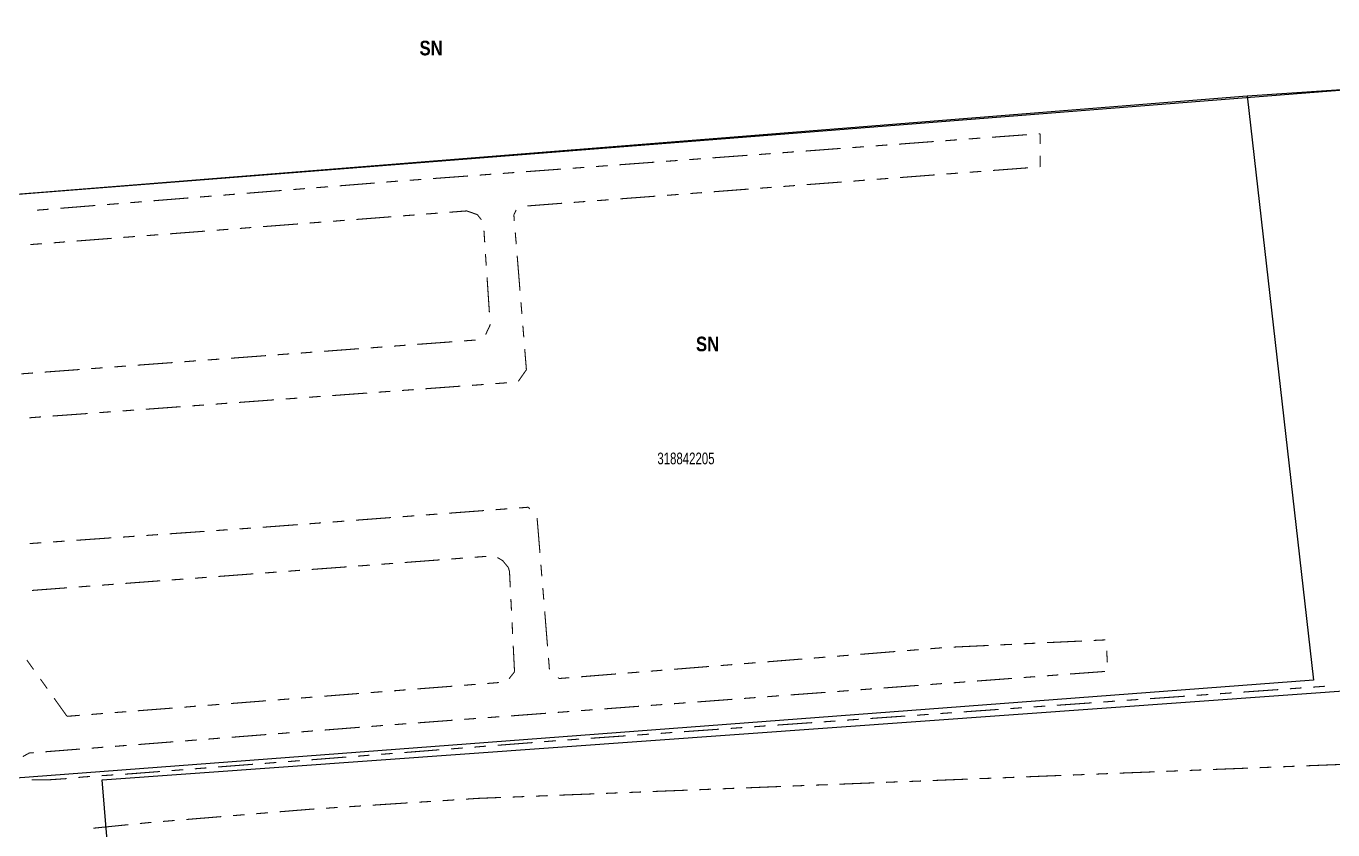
# Model space of a CAD drawing. Extents: x 204834 to 208707, y 4853033 to 4855981.
# Drawn here: x 205162.7 to 205386.4, y 4854525.2 to 4854662.8 of the extents above; entities that cross this region are included whole.
import ezdxf
from ezdxf.enums import TextEntityAlignment as Align

# ---------------------------------------------------------------- set-up
doc = ezdxf.new("R2010")
doc.units = 0
doc.header["$LTSCALE"] = 1.5
doc.header["$MEASUREMENT"] = 0
doc.linetypes.add('PHANTOMX2', pattern=[5, 2.5, -0.5, 0.5, -0.5, 0.5, -0.5])
for name, color, linetype in [('CD-MALHA-LOTES', 40, 'CONTINUOUS'), ('CD_TXT_QUADRA', 7, 'CONTINUOUS'), ('RU-QUADRAS', 6, 'CONTINUOUS'), ('SV-RUA-NAO-PAV-S-GUIA-C-GUIA', 7, 'PHANTOMX2'), ('Th_NmrPort', 7, 'CONTINUOUS')]:
    doc.layers.add(name, color=color, linetype=linetype)
doc.styles.add('ARIAL', font='ARIAL.TTF')
doc.styles.get("Standard").update_dxf_attribs({"font": 'swisscbo.ttf'})

msp = doc.modelspace()

# ---------------------------------------------------------------- linework, layer by layer
at = {"layer": 'CD-MALHA-LOTES', "linetype": 'Continuous', "flags": 128}
for points in [[(205371.77, 4854650.87), (205400.61, 4854652.83)], [(205094.55, 4854628.75), (205371.77, 4854650.87)], [(205371.77, 4854650.87), (205383.1, 4854550.83)], [(205383.1, 4854550.83), (205160.18, 4854534)], [(205175.67, 4854533.79), (205408.99, 4854550.53)], [(205226.02, 4854441.91), (205177.7, 4854509.57), (205175.67, 4854533.79)]]:
    msp.add_lwpolyline(points, dxfattribs=at)
at = {"layer": 'RU-QUADRAS', "linetype": 'Continuous'}
msp.add_lwpolyline([(205346.53, 4854246.15), (205280.22, 4854363.61, 0.007344), (205177.7, 4854509.57), (205175.67, 4854533.79), (205408.99, 4854550.53), (205400.61, 4854652.83), (205094.55, 4854628.75), (205081.29, 4854649.58), (205069.84, 4854648.26), (205059.8, 4854662.58), (205322.79, 4854693.02), (205386.4, 4854699.58), (205386.47, 4854696.6), (205391.55, 4854697.28), (205391.22, 4854776.14), (205796.08, 4854803.23), (206032.08, 4854817.08)], format="xyb", dxfattribs=at)
msp.add_lwpolyline([(205094.55, 4854628.75), (205371.77, 4854650.87), (205383.1, 4854550.83), (205160.18, 4854534), (205094.55, 4854628.75)], close=True, dxfattribs=at)
at = {"layer": 'SV-RUA-NAO-PAV-S-GUIA-C-GUIA', "const_width": 0.18}
for points in [[(205328.07, 4854643.79), (205334.06, 4854644.23)], [(205336.05, 4854644.38), (205336.29, 4854644.4)], [(205336.29, 4854644.4), (205336.29, 4854642.64)], [(205296.16, 4854641.43), (205302.14, 4854641.88)], [(205304.14, 4854642.02), (205306.13, 4854642.17)], [(205308.13, 4854642.32), (205310.12, 4854642.47)], [(205312.12, 4854642.61), (205318.1, 4854643.06)], [(205320.09, 4854643.2), (205322.09, 4854643.35)], [(205324.08, 4854643.5), (205326.08, 4854643.65)], [(205264.25, 4854639.08), (205270.23, 4854639.52)], [(205272.22, 4854639.67), (205274.22, 4854639.81)], [(205276.21, 4854639.96), (205278.21, 4854640.11)], [(205280.2, 4854640.26), (205286.19, 4854640.7)], [(205288.18, 4854640.84), (205290.18, 4854640.99)], [(205292.17, 4854641.14), (205294.16, 4854641.29)], [(205336.3, 4854640.64), (205336.3, 4854639.64)], [(205336.3, 4854639.64), (205336.3, 4854638.72)], [(205232.33, 4854636.72), (205238.32, 4854637.16)], [(205240.31, 4854637.31), (205242.31, 4854637.46)], [(205244.3, 4854637.6), (205246.29, 4854637.75)], [(205248.29, 4854637.9), (205254.27, 4854638.34)], [(205256.27, 4854638.49), (205258.26, 4854638.63)], [(205260.26, 4854638.78), (205262.25, 4854638.93)], [(205318.27, 4854637.35), (205312.29, 4854636.89)], [(205322.26, 4854637.65), (205320.27, 4854637.5)], [(205326.25, 4854637.95), (205324.26, 4854637.8)], [(205334.23, 4854638.56), (205328.24, 4854638.11)], [(205336.3, 4854638.72), (205336.22, 4854638.71)], [(205208.41, 4854634.84), (205210.4, 4854635)], [(205212.39, 4854635.16), (205214.39, 4854635.32)], [(205216.38, 4854635.48), (205222.36, 4854635.96)], [(205224.35, 4854636.12), (205225.05, 4854636.18)], [(205225.05, 4854636.18), (205226.35, 4854636.28)], [(205228.34, 4854636.42), (205230.34, 4854636.57)], [(205286.37, 4854634.92), (205280.38, 4854634.46)], [(205290.35, 4854635.22), (205288.36, 4854635.07)], [(205294.34, 4854635.52), (205292.35, 4854635.37)], [(205302.32, 4854636.13), (205296.34, 4854635.68)], [(205306.31, 4854636.44), (205304.31, 4854636.28)], [(205310.3, 4854636.74), (205308.3, 4854636.59)], [(205180.5, 4854632.59), (205182.49, 4854632.75)], [(205184.48, 4854632.92), (205190.46, 4854633.4)], [(205192.46, 4854633.56), (205194.45, 4854633.72)], [(205196.45, 4854633.88), (205198.44, 4854634.04)], [(205200.43, 4854634.2), (205206.41, 4854634.68)], [(205258.45, 4854632.79), (205256.45, 4854632.64)], [(205262.43, 4854633.09), (205260.44, 4854632.94)], [(205270.41, 4854633.7), (205264.43, 4854633.25)], [(205274.4, 4854634), (205272.41, 4854633.85)], [(205278.39, 4854634.31), (205276.39, 4854634.16)], [(205164.55, 4854631.31), (205166.54, 4854631.47)], [(205168.54, 4854631.63), (205174.52, 4854632.11)], [(205176.51, 4854632.27), (205178.5, 4854632.43)], [(205227.19, 4854630.34), (205229.18, 4854630.49)], [(205231.18, 4854630.65), (205233.17, 4854630.8)], [(205235.16, 4854630.95), (205237.16, 4854631.11)], [(205237.16, 4854631.11), (205238.11, 4854631.18)], [(205238.11, 4854631.18), (205239.1, 4854630.84)], [(205239.1, 4854630.84), (205239.94, 4854630.54)], [(205239.94, 4854630.54), (205240.63, 4854629.67)], [(205246.59, 4854631.36), (205246.19, 4854630.5)], [(205246.19, 4854630.5), (205246.27, 4854629.48)], [(205246.61, 4854631.37), (205246.59, 4854631.36)], [(205254.46, 4854632.49), (205248.48, 4854632.03)], [(205195.28, 4854627.88), (205197.28, 4854628.03)], [(205199.27, 4854628.18), (205201.26, 4854628.34)], [(205203.26, 4854628.49), (205209.24, 4854628.95)], [(205211.23, 4854629.11), (205213.23, 4854629.26)], [(205215.22, 4854629.41), (205217.22, 4854629.57)], [(205219.21, 4854629.72), (205225.19, 4854630.18)], [(205167.37, 4854625.72), (205169.36, 4854625.88)], [(205171.35, 4854626.03), (205177.34, 4854626.49)], [(205179.33, 4854626.65), (205181.32, 4854626.8)], [(205183.32, 4854626.95), (205185.31, 4854627.11)], [(205187.31, 4854627.26), (205193.29, 4854627.72)], [(205241.07, 4854627.78), (205241.2, 4854625.79)], [(205246.43, 4854627.49), (205246.6, 4854625.49)], [(205163.38, 4854625.42), (205165.37, 4854625.57)], [(205241.33, 4854623.79), (205241.46, 4854621.79)], [(205246.76, 4854623.5), (205247.24, 4854617.52)], [(205241.6, 4854619.8), (205242, 4854613.81)], [(205247.4, 4854615.53), (205247.57, 4854613.53)], [(205241.77, 4854610.9), (205241.35, 4854610)], [(205242.14, 4854611.68), (205241.77, 4854610.9)], [(205242.13, 4854611.82), (205242.14, 4854611.68)], [(205247.73, 4854611.54), (205247.89, 4854609.55)], [(205223.67, 4854607.89), (205221.68, 4854607.74)], [(205227.66, 4854608.19), (205225.67, 4854608.04)], [(205235.64, 4854608.78), (205229.66, 4854608.34)], [(205239.63, 4854609.08), (205237.63, 4854608.93)], [(205241.35, 4854610), (205241.34, 4854610)], [(205195.75, 4854605.81), (205193.75, 4854605.67)], [(205203.73, 4854606.41), (205197.74, 4854605.96)], [(205207.72, 4854606.71), (205205.72, 4854606.56)], [(205211.7, 4854607), (205209.71, 4854606.85)], [(205219.68, 4854607.6), (205213.7, 4854607.15)], [(205248.05, 4854607.55), (205248.29, 4854604.56)], [(205163.84, 4854603.44), (205161.84, 4854603.29)], [(205171.82, 4854604.03), (205165.83, 4854603.59)], [(205175.8, 4854604.33), (205173.81, 4854604.18)], [(205179.79, 4854604.63), (205177.8, 4854604.48)], [(205187.77, 4854605.22), (205181.79, 4854604.78)], [(205191.76, 4854605.52), (205189.77, 4854605.37)], [(205248.34, 4854604), (205246.94, 4854602)], [(205248.29, 4854604.56), (205248.34, 4854604)], [(205237.02, 4854601.18), (205231.04, 4854600.74)], [(205241.01, 4854601.47), (205239.02, 4854601.32)], [(205245, 4854601.76), (205243.01, 4854601.62)], [(205209.1, 4854599.13), (205207.1, 4854598.99)], [(205213.09, 4854599.43), (205211.09, 4854599.28)], [(205221.07, 4854600.01), (205215.08, 4854599.57)], [(205225.06, 4854600.3), (205223.06, 4854600.16)], [(205229.04, 4854600.59), (205227.05, 4854600.45)], [(205177.18, 4854596.8), (205175.19, 4854596.65)], [(205181.17, 4854597.09), (205179.18, 4854596.94)], [(205189.15, 4854597.67), (205183.17, 4854597.23)], [(205193.14, 4854597.96), (205191.15, 4854597.82)], [(205197.13, 4854598.26), (205195.14, 4854598.11)], [(205205.11, 4854598.84), (205199.12, 4854598.4)], [(205165.22, 4854595.92), (205163.22, 4854595.77)], [(205173.19, 4854596.5), (205167.21, 4854596.07)], [(205227.13, 4854578.84), (205229.13, 4854578.99)], [(205231.12, 4854579.14), (205233.11, 4854579.29)], [(205235.11, 4854579.44), (205241.09, 4854579.89)], [(205243.09, 4854580.04), (205245.08, 4854580.19)], [(205247.07, 4854580.34), (205248.07, 4854580.41)], [(205248.07, 4854580.41), (205248.67, 4854580.46)], [(205248.67, 4854580.46), (205248.93, 4854580.15)], [(205195.22, 4854576.47), (205197.21, 4854576.61)], [(205199.21, 4854576.75), (205201.2, 4854576.89)], [(205203.2, 4854577.03), (205209.18, 4854577.48)], [(205211.18, 4854577.63), (205213.17, 4854577.78)], [(205215.17, 4854577.93), (205217.16, 4854578.08)], [(205219.15, 4854578.24), (205225.14, 4854578.69)], [(205250.17, 4854578.6), (205250.66, 4854572.62)], [(205163.3, 4854574.24), (205165.29, 4854574.38)], [(205167.29, 4854574.52), (205169.28, 4854574.66)], [(205171.28, 4854574.8), (205177.26, 4854575.22)], [(205179.26, 4854575.35), (205181.25, 4854575.49)], [(205183.25, 4854575.63), (205185.24, 4854575.77)], [(205187.24, 4854575.91), (205193.22, 4854576.33)], [(205211.55, 4854569.81), (205217.54, 4854570.25)], [(205219.53, 4854570.4), (205221.53, 4854570.55)], [(205223.52, 4854570.7), (205225.52, 4854570.85)], [(205227.51, 4854571), (205233.49, 4854571.45)], [(205235.49, 4854571.6), (205237.48, 4854571.75)], [(205239.48, 4854571.9), (205241.47, 4854572.05)], [(205243.38, 4854571.85), (205244.24, 4854571.34)], [(205244.24, 4854571.34), (205244.27, 4854571.32)], [(205244.27, 4854571.32), (205244.89, 4854570.57)], [(205244.89, 4854570.57), (205245.27, 4854570.11)], [(205245.27, 4854570.11), (205245.37, 4854569.72)], [(205250.82, 4854570.63), (205250.98, 4854568.63)], [(205179.64, 4854567.42), (205185.63, 4854567.87)], [(205187.62, 4854568.02), (205189.62, 4854568.16)], [(205191.61, 4854568.31), (205193.6, 4854568.46)], [(205195.6, 4854568.61), (205201.58, 4854569.06)], [(205203.58, 4854569.21), (205205.57, 4854569.36)], [(205207.57, 4854569.51), (205209.56, 4854569.66)], [(205245.37, 4854569.72), (205245.44, 4854569.48)], [(205245.44, 4854569.48), (205245.58, 4854566.74)], [(205163.69, 4854566.22), (205169.67, 4854566.67)], [(205171.67, 4854566.82), (205173.66, 4854566.97)], [(205175.66, 4854567.12), (205177.65, 4854567.27)], [(205251.15, 4854566.64), (205251.31, 4854564.65)], [(205245.68, 4854564.74), (205245.78, 4854562.74)], [(205251.47, 4854562.65), (205251.95, 4854556.67)], [(205245.88, 4854560.74), (205245.98, 4854558.75)], [(205246.08, 4854556.75), (205246.28, 4854552.75)], [(205321.48, 4854556.52), (205327.47, 4854556.8)], [(205329.47, 4854556.9), (205331.47, 4854556.99)], [(205333.47, 4854557.09), (205335.46, 4854557.18)], [(205337.46, 4854557.28), (205343.45, 4854557.56)], [(205345.45, 4854557.66), (205347.45, 4854557.75)], [(205163.96, 4854552.68), (205162.8, 4854554.3)], [(205252.12, 4854554.68), (205252.2, 4854553.68)], [(205289.58, 4854554), (205295.56, 4854554.48)], [(205297.55, 4854554.64), (205299.55, 4854554.8)], [(205301.54, 4854554.96), (205303.53, 4854555.12)], [(205305.53, 4854555.28), (205311.51, 4854555.76)], [(205313.5, 4854555.92), (205315.5, 4854556.08)], [(205317.49, 4854556.24), (205319.48, 4854556.4)], [(205347.7, 4854555.9), (205347.81, 4854553.91)], [(205246.3, 4854552.29), (205245.35, 4854551.08)], [(205246.28, 4854552.75), (205246.3, 4854552.29)], [(205252.2, 4854553.68), (205252.27, 4854552.79)], [(205252.27, 4854552.79), (205252.34, 4854552.72)], [(205265.66, 4854552.08), (205267.65, 4854552.24)], [(205269.64, 4854552.4), (205271.64, 4854552.56)], [(205273.63, 4854552.72), (205279.61, 4854553.2)], [(205281.6, 4854553.36), (205283.6, 4854553.52)], [(205285.59, 4854553.68), (205287.59, 4854553.84)], [(205347.42, 4854552.35), (205341.44, 4854551.91)], [(205166.29, 4854549.42), (205165.12, 4854551.05)], [(205235.64, 4854549.82), (205229.66, 4854549.36)], [(205239.63, 4854550.14), (205237.63, 4854549.98)], [(205243.62, 4854550.45), (205241.62, 4854550.29)], [(205253.76, 4854551.31), (205253.93, 4854551.14)], [(205253.93, 4854551.14), (205255.69, 4854551.28)], [(205253.93, 4854551.14), (205253.93, 4854551.14)], [(205257.68, 4854551.44), (205263.66, 4854551.92)], [(205315.51, 4854549.97), (205309.53, 4854549.52)], [(205319.5, 4854550.27), (205317.5, 4854550.12)], [(205323.49, 4854550.56), (205321.49, 4854550.41)], [(205331.47, 4854551.16), (205325.48, 4854550.71)], [(205335.45, 4854551.46), (205333.46, 4854551.31)], [(205339.44, 4854551.76), (205337.45, 4854551.61)], [(205383.05, 4854549.67), (205385.05, 4854549.81)], [(205169.68, 4854544.67), (205167.45, 4854547.79)], [(205207.73, 4854547.64), (205205.73, 4854547.49)], [(205211.71, 4854547.95), (205209.72, 4854547.8)], [(205219.69, 4854548.58), (205213.71, 4854548.11)], [(205223.68, 4854548.89), (205221.68, 4854548.73)], [(205227.67, 4854549.2), (205225.67, 4854549.04)], [(205283.6, 4854547.58), (205277.62, 4854547.13)], [(205287.59, 4854547.88), (205285.59, 4854547.73)], [(205291.58, 4854548.18), (205289.58, 4854548.03)], [(205299.55, 4854548.77), (205293.57, 4854548.33)], [(205303.54, 4854549.07), (205301.55, 4854548.92)], [(205307.53, 4854549.37), (205305.54, 4854549.22)], [(205351.13, 4854547.41), (205353.13, 4854547.55)], [(205355.12, 4854547.69), (205361.11, 4854548.11)], [(205363.1, 4854548.26), (205365.1, 4854548.4)], [(205367.09, 4854548.54), (205369.09, 4854548.68)], [(205371.08, 4854548.82), (205377.07, 4854549.24)], [(205379.06, 4854549.39), (205381.06, 4854549.53)], [(205179.81, 4854545.46), (205177.82, 4854545.31)], [(205187.79, 4854546.08), (205181.8, 4854545.62)], [(205191.77, 4854546.4), (205189.78, 4854546.24)], [(205195.76, 4854546.71), (205193.77, 4854546.55)], [(205203.74, 4854547.33), (205197.76, 4854546.86)], [(205255.68, 4854545.49), (205253.68, 4854545.34)], [(205259.67, 4854545.79), (205257.67, 4854545.64)], [(205267.64, 4854546.39), (205261.66, 4854545.94)], [(205271.63, 4854546.68), (205269.64, 4854546.54)], [(205275.62, 4854546.98), (205273.63, 4854546.83)], [(205319.21, 4854545.15), (205321.21, 4854545.29)], [(205323.2, 4854545.43), (205329.19, 4854545.85)], [(205331.18, 4854545.99), (205333.18, 4854546.14)], [(205335.17, 4854546.28), (205337.17, 4854546.42)], [(205339.16, 4854546.56), (205345.15, 4854546.98)], [(205347.14, 4854547.12), (205349.14, 4854547.27)], [(205169.84, 4854544.68), (205169.68, 4854544.67)], [(205171.84, 4854544.84), (205169.84, 4854544.68)], [(205175.82, 4854545.15), (205173.83, 4854544.99)], [(205223.77, 4854543.1), (205221.77, 4854542.94)], [(205227.76, 4854543.4), (205225.76, 4854543.25)], [(205235.73, 4854544), (205229.75, 4854543.55)], [(205239.72, 4854544.3), (205237.73, 4854544.15)], [(205243.71, 4854544.6), (205241.72, 4854544.45)], [(205251.69, 4854545.19), (205245.71, 4854544.74)], [(205287.29, 4854542.88), (205289.29, 4854543.03)], [(205291.28, 4854543.17), (205297.27, 4854543.59)], [(205299.26, 4854543.73), (205301.26, 4854543.87)], [(205303.25, 4854544.02), (205305.25, 4854544.16)], [(205307.24, 4854544.3), (205313.23, 4854544.72)], [(205315.22, 4854544.86), (205317.22, 4854545)], [(205195.85, 4854540.93), (205193.86, 4854540.77)], [(205203.83, 4854541.55), (205197.85, 4854541.08)], [(205207.81, 4854541.86), (205205.82, 4854541.7)], [(205211.8, 4854542.17), (205209.81, 4854542.01)], [(205219.78, 4854542.79), (205213.8, 4854542.32)], [(205255.37, 4854540.62), (205257.37, 4854540.77)], [(205259.36, 4854540.91), (205265.35, 4854541.33)], [(205267.34, 4854541.47), (205269.34, 4854541.61)], [(205271.33, 4854541.75), (205273.33, 4854541.9)], [(205275.32, 4854542.04), (205281.31, 4854542.46)], [(205283.3, 4854542.6), (205285.3, 4854542.74)], [(205171.92, 4854539.07), (205165.94, 4854538.6)], [(205175.91, 4854539.38), (205173.92, 4854539.22)], [(205179.9, 4854539.69), (205177.91, 4854539.53)], [(205187.88, 4854540.31), (205181.89, 4854539.84)], [(205191.86, 4854540.62), (205189.87, 4854540.46)], [(205227.45, 4854538.47), (205233.44, 4854538.94)], [(205235.43, 4854539.09), (205237.42, 4854539.25)], [(205239.42, 4854539.4), (205241.41, 4854539.56)], [(205243.41, 4854539.71), (205249.39, 4854540.17)], [(205251.38, 4854540.33), (205252.38, 4854540.41)], [(205252.38, 4854540.41), (205253.06, 4854540.46)], [(205253.06, 4854540.46), (205253.38, 4854540.48)], [(205163.2, 4854538.39), (205162.11, 4854537.77)], [(205163.95, 4854538.45), (205163.2, 4854538.39)], [(205195.55, 4854536), (205201.53, 4854536.46)], [(205203.53, 4854536.61), (205205.52, 4854536.77)], [(205207.51, 4854536.92), (205209.51, 4854537.08)], [(205211.5, 4854537.23), (205217.48, 4854537.7)], [(205219.48, 4854537.85), (205221.47, 4854538.01)], [(205223.47, 4854538.16), (205225.46, 4854538.32)], [(205387.87, 4854536.43), (205381.87, 4854536.2)], [(205171.62, 4854534.2), (205172.38, 4854534.28)], [(205172.38, 4854534.28), (205173.61, 4854534.37)], [(205175.6, 4854534.51), (205177.6, 4854534.64)], [(205179.6, 4854534.77), (205180.28, 4854534.81)], [(205180.28, 4854534.81), (205185.58, 4854535.22)], [(205187.57, 4854535.38), (205189.57, 4854535.53)], [(205191.56, 4854535.69), (205193.56, 4854535.84)], [(205327.92, 4854534.07), (205325.92, 4854534)], [(205331.91, 4854534.23), (205329.91, 4854534.15)], [(205339.91, 4854534.55), (205333.91, 4854534.31)], [(205343.9, 4854534.7), (205341.9, 4854534.62)], [(205347.9, 4854534.86), (205345.9, 4854534.78)], [(205355.89, 4854535.17), (205349.9, 4854534.94)], [(205359.89, 4854535.33), (205357.89, 4854535.25)], [(205363.89, 4854535.49), (205361.89, 4854535.41)], [(205371.88, 4854535.8), (205365.89, 4854535.57)], [(205375.88, 4854535.96), (205373.88, 4854535.88)], [(205379.88, 4854536.12), (205377.88, 4854536.04)], [(205163.63, 4854533.81), (205166.63, 4854533.81)], [(205166.63, 4854533.81), (205166.68, 4854533.81)], [(205166.68, 4854533.81), (205169.63, 4854534.01)], [(205275.96, 4854532.03), (205269.96, 4854531.8)], [(205279.95, 4854532.19), (205277.95, 4854532.11)], [(205283.95, 4854532.35), (205281.95, 4854532.27)], [(205291.94, 4854532.66), (205285.95, 4854532.42)], [(205295.94, 4854532.82), (205293.94, 4854532.74)], [(205299.94, 4854532.97), (205297.94, 4854532.9)], [(205307.93, 4854533.29), (205301.94, 4854533.05)], [(205311.93, 4854533.45), (205309.93, 4854533.37)], [(205315.92, 4854533.6), (205313.93, 4854533.52)], [(205323.92, 4854533.92), (205317.92, 4854533.68)], [(205228.01, 4854529.85), (205222.02, 4854529.46)], [(205232, 4854530.1), (205230, 4854529.98)], [(205235.99, 4854530.36), (205234, 4854530.23)], [(205239.78, 4854530.61), (205237.99, 4854530.49)], [(205239.98, 4854530.62), (205239.78, 4854530.61)], [(205243.98, 4854530.78), (205239.98, 4854530.62)], [(205247.98, 4854530.93), (205245.98, 4854530.85)], [(205251.97, 4854531.09), (205249.98, 4854531.01)], [(205259.97, 4854531.4), (205253.97, 4854531.17)], [(205263.96, 4854531.56), (205261.97, 4854531.48)], [(205267.96, 4854531.72), (205265.96, 4854531.64)], [(205196.1, 4854527.5), (205190.12, 4854527.01)], [(205200.08, 4854527.83), (205198.09, 4854527.67)], [(205204.07, 4854528.16), (205202.08, 4854528)], [(205211.44, 4854528.77), (205206.06, 4854528.33)], [(205212.04, 4854528.81), (205211.44, 4854528.77)], [(205216.03, 4854529.07), (205214.04, 4854528.94)], [(205220.03, 4854529.33), (205218.03, 4854529.2)], [(205180.16, 4854526.12), (205174.19, 4854525.52)], [(205183.74, 4854526.48), (205182.15, 4854526.32)], [(205184.14, 4854526.51), (205183.74, 4854526.48)], [(205188.12, 4854526.84), (205186.13, 4854526.68)]]:
    msp.add_lwpolyline(points, dxfattribs=at)

# ---------------------------------------------------------------- texts
at = {"layer": 'CD_TXT_QUADRA', "linetype": 'Continuous', "style": 'ARIAL', "width": 0.7}
msp.add_text('318842205', height=2, dxfattribs=at).set_placement((205270.76, 4854587.81))
at = {"layer": 'Th_NmrPort', "color": 1}
for s, p in [('SN', (205230.03, 4854659.06)), ('  SN', (205275.78, 4854608.41))]:
    msp.add_text(s, height=2.5, dxfattribs=at).set_placement(p, align=Align.MIDDLE_LEFT)

doc.saveas('drawing.dxf')
